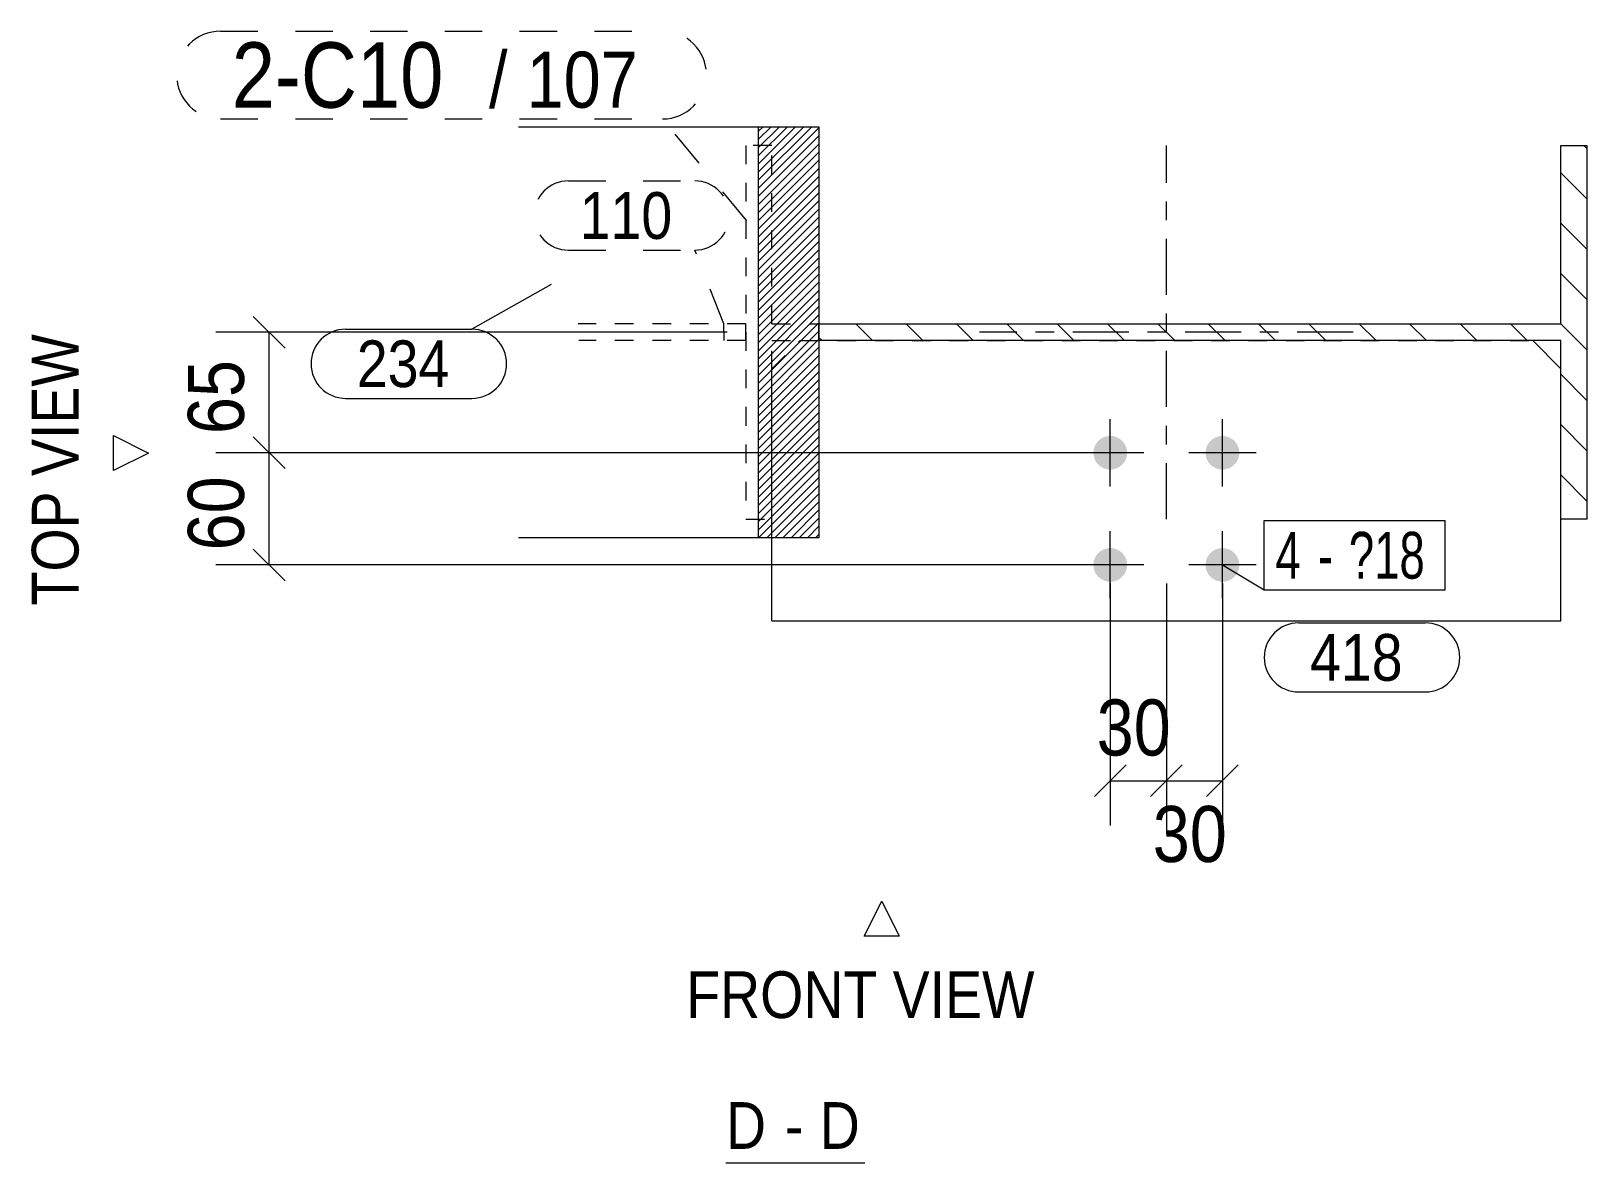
# Model space of a CAD drawing. Header units: millimetres. Extents: x 2 to 579, y 1 to 825.
# Drawn here: x 408.9 to 492.1, y 461.8 to 522.4 of the extents above; entities that cross this region are included whole.
import ezdxf

# ---------------------------------------------------------------- set-up
doc = ezdxf.new("R2010")
doc.units = ezdxf.units.MM
for name, pattern in [('XKITLINE00', [0]), ('XKITLINE01', [4, 1, -1, 1, -1]), ('XKITLINE02', [4, 2, -2]), ('XKITLINE03', [6, 3, -1, 1, -1])]:
    doc.linetypes.add(name, pattern=pattern)
for name, color, linetype, lineweight in [('Bolt', 3, 'Continuous', 0), ('BoltMark', 7, 'Continuous', 0), ('Dimensions', 7, 'Continuous', 0), ('OtherObjectType', 7, 'Continuous', 0), ('Part', 2, 'Continuous', 0), ('PartMark', 7, 'Continuous', 0)]:
    doc.layers.add(name, color=color, linetype=linetype, lineweight=lineweight)
doc.styles.add('ARIAL', font='ARIAL.TTF')
doc.styles.add('ARIAL_NARROW', font='ARIALN.TTF')

# ---------------------------------------------------------------- blocks, each defined once
blk = doc.blocks.new('*A3')
at = {"layer": 'Part', "color": 7, "linetype": 'XKITLINE00', "lineweight": 0}
for p, q in [((492.1, 516.071), (491.949, 516.222)), ((492.1, 513.377), (490.7, 514.777)), ((492.1, 510.683), (490.7, 512.083)), ((492.047, 508.042), (490.7, 509.389)), ((492.1, 507.989), (492.047, 508.042)), ((453.883, 505.795), (452.983, 506.695)), ((456.577, 505.795), (455.677, 506.695)), ((459.271, 505.795), (458.371, 506.695)), ((461.965, 505.795), (461.065, 506.695)), ((464.659, 505.795), (463.759, 506.695)), ((467.353, 505.795), (466.453, 506.695)), ((470.047, 505.795), (469.147, 506.695)), ((472.741, 505.795), (471.841, 506.695)), ((475.436, 505.795), (474.536, 506.695)), ((478.13, 505.795), (477.23, 506.695)), ((480.824, 505.795), (479.924, 506.695)), ((483.518, 505.795), (482.618, 506.695)), ((486.212, 505.795), (485.312, 506.695)), ((488.906, 505.795), (488.006, 506.695)), ((492.1, 505.295), (490.7, 506.695)), ((490.7, 506.695), (490.7, 506.695)), ((451.189, 505.795), (451.013, 505.97)), ((492.1, 502.601), (490.7, 504.001)), ((492.1, 499.906), (490.7, 501.306)), ((492.1, 497.212), (490.7, 498.612))]:
    blk.add_line(p, q, dxfattribs=at)
blk = doc.blocks.new('*A4')
at = {"layer": 'Part', "color": 7, "linetype": 'XKITLINE00', "lineweight": 0}
for p, q in [((448.025, 517.245), (447.783, 517.003)), ((448.46, 517.245), (447.783, 516.568)), ((448.895, 517.245), (447.783, 516.132)), ((449.33, 517.245), (447.783, 515.697)), ((449.765, 517.245), (447.783, 515.262)), ((450.201, 517.245), (447.783, 514.827)), ((450.636, 517.245), (447.783, 514.392)), ((451.013, 517.187), (447.783, 513.957)), ((451.013, 516.752), (447.783, 513.521)), ((451.013, 516.317), (447.783, 513.086)), ((451.013, 515.882), (447.783, 512.651)), ((451.013, 515.446), (447.783, 512.216)), ((451.013, 515.011), (447.783, 511.781)), ((451.013, 514.576), (447.783, 511.346)), ((451.013, 514.141), (447.783, 510.91)), ((451.013, 513.706), (447.783, 510.475)), ((451.013, 513.271), (447.783, 510.04)), ((451.013, 512.835), (447.783, 509.605)), ((451.013, 512.4), (447.783, 509.17)), ((451.013, 511.965), (447.783, 508.735)), ((451.013, 511.53), (447.783, 508.299)), ((451.013, 511.095), (447.783, 507.864)), ((451.013, 510.66), (447.783, 507.429)), ((451.013, 510.225), (447.783, 506.994)), ((451.013, 509.789), (447.783, 506.559)), ((451.013, 509.354), (447.783, 506.124)), ((451.013, 508.919), (447.783, 505.689)), ((451.013, 508.484), (447.783, 505.253)), ((451.013, 508.049), (447.783, 504.818)), ((451.013, 507.614), (447.783, 504.383)), ((451.013, 507.178), (447.783, 503.948)), ((451.013, 506.743), (447.783, 503.513)), ((451.013, 506.308), (447.783, 503.078)), ((451.013, 505.873), (447.783, 502.642)), ((451.013, 505.438), (447.783, 502.207)), ((451.013, 505.003), (447.783, 501.772)), ((451.013, 504.567), (447.783, 501.337)), ((451.013, 504.132), (447.783, 500.902)), ((451.013, 503.697), (447.783, 500.467)), ((451.013, 503.262), (447.783, 500.031)), ((451.013, 502.827), (447.783, 499.596)), ((451.013, 502.392), (447.783, 499.161)), ((451.013, 501.956), (447.783, 498.726)), ((451.013, 501.521), (447.783, 498.291)), ((451.013, 501.086), (447.783, 497.856)), ((451.013, 500.651), (447.783, 497.42)), ((451.013, 500.216), (447.783, 496.985)), ((451.013, 499.781), (447.783, 496.55)), ((451.013, 499.345), (447.783, 496.115)), ((451.013, 498.91), (447.783, 495.68)), ((451.013, 498.475), (447.783, 495.245)), ((451.013, 498.04), (448.218, 495.245)), ((451.013, 497.605), (448.653, 495.245)), ((451.013, 497.17), (449.088, 495.245)), ((451.013, 496.734), (449.524, 495.245)), ((451.013, 496.299), (449.959, 495.245)), ((451.013, 495.864), (450.394, 495.245)), ((451.013, 495.429), (450.829, 495.245))]:
    blk.add_line(p, q, dxfattribs=at)
blk = doc.blocks.new('*A87')
at = {"layer": 'Bolt'}
for points in [[(465.701, 499.839), (465.704, 499.883), (465.71, 499.927), (465.717, 499.97), (465.727, 500.013), (465.739, 500.056), (465.753, 500.098), (465.769, 500.139), (465.786, 500.179), (465.806, 500.219), (465.828, 500.257), (465.852, 500.295), (465.877, 500.331), (465.904, 500.366), (465.933, 500.399), (465.964, 500.431), (465.996, 500.461), (466.029, 500.49), (466.064, 500.517), (466.1, 500.543), (466.137, 500.567), (466.176, 500.588), (466.215, 500.608), (466.256, 500.626), (466.297, 500.642), (466.339, 500.656), (466.381, 500.668), (466.424, 500.677), (466.468, 500.685), (466.512, 500.69), (466.556, 500.694), (466.6, 500.695), (466.644, 500.694), (466.688, 500.69), (466.732, 500.685), (466.776, 500.677), (466.819, 500.668), (466.861, 500.656), (466.903, 500.642), (466.944, 500.626), (466.985, 500.608), (467.024, 500.588), (467.063, 500.567), (467.1, 500.543), (467.136, 500.517), (467.171, 500.49), (467.204, 500.461), (467.236, 500.431), (467.267, 500.399), (467.296, 500.366), (467.323, 500.331), (467.348, 500.295), (467.372, 500.257), (467.394, 500.219), (467.414, 500.179), (467.431, 500.139), (467.447, 500.098), (467.461, 500.056), (467.473, 500.013), (467.483, 499.97), (467.49, 499.927), (467.496, 499.883), (467.499, 499.839), (467.5, 499.795), (467.499, 499.75), (467.496, 499.706), (467.49, 499.663), (467.483, 499.619), (467.473, 499.576), (467.461, 499.533), (467.447, 499.491), (467.431, 499.45), (467.414, 499.41), (467.394, 499.37), (467.372, 499.332), (467.348, 499.295), (467.323, 499.258), (467.296, 499.224), (467.267, 499.19), (467.236, 499.158), (467.204, 499.128), (467.171, 499.099), (467.136, 499.072), (467.1, 499.046), (467.063, 499.023), (467.024, 499.001), (466.985, 498.981), (466.944, 498.963), (466.903, 498.947), (466.861, 498.933), (466.819, 498.922), (466.776, 498.912), (466.732, 498.904), (466.688, 498.899), (466.644, 498.896), (466.6, 498.895), (466.556, 498.896), (466.512, 498.899), (466.468, 498.904), (466.424, 498.912), (466.381, 498.922), (466.339, 498.933), (466.297, 498.947), (466.256, 498.963), (466.215, 498.981), (466.176, 499.001), (466.137, 499.023), (466.1, 499.046), (466.064, 499.072), (466.029, 499.099), (465.996, 499.128), (465.964, 499.158), (465.933, 499.19), (465.904, 499.224), (465.877, 499.258), (465.852, 499.295), (465.828, 499.332), (465.806, 499.37), (465.786, 499.41), (465.769, 499.45), (465.753, 499.491), (465.739, 499.533), (465.727, 499.576), (465.717, 499.619), (465.71, 499.663), (465.704, 499.706), (465.701, 499.75), (465.7, 499.795)], [(471.701, 499.839), (471.704, 499.883), (471.71, 499.927), (471.717, 499.97), (471.727, 500.013), (471.739, 500.056), (471.753, 500.098), (471.769, 500.139), (471.786, 500.179), (471.806, 500.219), (471.828, 500.257), (471.852, 500.295), (471.877, 500.331), (471.904, 500.366), (471.933, 500.399), (471.964, 500.431), (471.996, 500.461), (472.029, 500.49), (472.064, 500.517), (472.1, 500.543), (472.137, 500.567), (472.176, 500.588), (472.215, 500.608), (472.256, 500.626), (472.297, 500.642), (472.339, 500.656), (472.381, 500.668), (472.424, 500.677), (472.468, 500.685), (472.512, 500.69), (472.556, 500.694), (472.6, 500.695), (472.644, 500.694), (472.688, 500.69), (472.732, 500.685), (472.776, 500.677), (472.819, 500.668), (472.861, 500.656), (472.903, 500.642), (472.944, 500.626), (472.985, 500.608), (473.024, 500.588), (473.063, 500.567), (473.1, 500.543), (473.136, 500.517), (473.171, 500.49), (473.204, 500.461), (473.236, 500.431), (473.267, 500.399), (473.296, 500.366), (473.323, 500.331), (473.348, 500.295), (473.372, 500.257), (473.394, 500.219), (473.414, 500.179), (473.431, 500.139), (473.447, 500.098), (473.461, 500.056), (473.473, 500.013), (473.483, 499.97), (473.49, 499.927), (473.496, 499.883), (473.499, 499.839), (473.5, 499.795), (473.499, 499.75), (473.496, 499.706), (473.49, 499.663), (473.483, 499.619), (473.473, 499.576), (473.461, 499.533), (473.447, 499.491), (473.431, 499.45), (473.414, 499.41), (473.394, 499.37), (473.372, 499.332), (473.348, 499.295), (473.323, 499.258), (473.296, 499.224), (473.267, 499.19), (473.236, 499.158), (473.204, 499.128), (473.171, 499.099), (473.136, 499.072), (473.1, 499.046), (473.063, 499.023), (473.024, 499.001), (472.985, 498.981), (472.944, 498.963), (472.903, 498.947), (472.861, 498.933), (472.819, 498.922), (472.776, 498.912), (472.732, 498.904), (472.688, 498.899), (472.644, 498.896), (472.6, 498.895), (472.556, 498.896), (472.512, 498.899), (472.468, 498.904), (472.424, 498.912), (472.381, 498.922), (472.339, 498.933), (472.297, 498.947), (472.256, 498.963), (472.215, 498.981), (472.176, 499.001), (472.137, 499.023), (472.1, 499.046), (472.064, 499.072), (472.029, 499.099), (471.996, 499.128), (471.964, 499.158), (471.933, 499.19), (471.904, 499.224), (471.877, 499.258), (471.852, 499.295), (471.828, 499.332), (471.806, 499.37), (471.786, 499.41), (471.769, 499.45), (471.753, 499.491), (471.739, 499.533), (471.727, 499.576), (471.717, 499.619), (471.71, 499.663), (471.704, 499.706), (471.701, 499.75), (471.7, 499.795)], [(465.701, 493.839), (465.704, 493.883), (465.71, 493.927), (465.717, 493.97), (465.727, 494.013), (465.739, 494.056), (465.753, 494.098), (465.769, 494.139), (465.786, 494.179), (465.806, 494.219), (465.828, 494.257), (465.852, 494.295), (465.877, 494.331), (465.904, 494.366), (465.933, 494.399), (465.964, 494.431), (465.996, 494.461), (466.029, 494.49), (466.064, 494.517), (466.1, 494.543), (466.137, 494.567), (466.176, 494.588), (466.215, 494.608), (466.256, 494.626), (466.297, 494.642), (466.339, 494.656), (466.381, 494.668), (466.424, 494.677), (466.468, 494.685), (466.512, 494.69), (466.556, 494.694), (466.6, 494.695), (466.644, 494.694), (466.688, 494.69), (466.732, 494.685), (466.776, 494.677), (466.819, 494.668), (466.861, 494.656), (466.903, 494.642), (466.944, 494.626), (466.985, 494.608), (467.024, 494.588), (467.063, 494.567), (467.1, 494.543), (467.136, 494.517), (467.171, 494.49), (467.204, 494.461), (467.236, 494.431), (467.267, 494.399), (467.296, 494.366), (467.323, 494.331), (467.348, 494.295), (467.372, 494.257), (467.394, 494.219), (467.414, 494.179), (467.431, 494.139), (467.447, 494.098), (467.461, 494.056), (467.473, 494.013), (467.483, 493.97), (467.49, 493.927), (467.496, 493.883), (467.499, 493.839), (467.5, 493.795), (467.499, 493.75), (467.496, 493.706), (467.49, 493.663), (467.483, 493.619), (467.473, 493.576), (467.461, 493.533), (467.447, 493.491), (467.431, 493.45), (467.414, 493.41), (467.394, 493.37), (467.372, 493.332), (467.348, 493.295), (467.323, 493.258), (467.296, 493.224), (467.267, 493.19), (467.236, 493.158), (467.204, 493.128), (467.171, 493.099), (467.136, 493.072), (467.1, 493.046), (467.063, 493.023), (467.024, 493.001), (466.985, 492.981), (466.944, 492.963), (466.903, 492.947), (466.861, 492.933), (466.819, 492.922), (466.776, 492.912), (466.732, 492.904), (466.688, 492.899), (466.644, 492.896), (466.6, 492.895), (466.556, 492.896), (466.512, 492.899), (466.468, 492.904), (466.424, 492.912), (466.381, 492.922), (466.339, 492.933), (466.297, 492.947), (466.256, 492.963), (466.215, 492.981), (466.176, 493.001), (466.137, 493.023), (466.1, 493.046), (466.064, 493.072), (466.029, 493.099), (465.996, 493.128), (465.964, 493.158), (465.933, 493.19), (465.904, 493.224), (465.877, 493.258), (465.852, 493.295), (465.828, 493.332), (465.806, 493.37), (465.786, 493.41), (465.769, 493.45), (465.753, 493.491), (465.739, 493.533), (465.727, 493.576), (465.717, 493.619), (465.71, 493.663), (465.704, 493.706), (465.701, 493.75), (465.7, 493.795)], [(471.701, 493.839), (471.704, 493.883), (471.71, 493.927), (471.717, 493.97), (471.727, 494.013), (471.739, 494.056), (471.753, 494.098), (471.769, 494.139), (471.786, 494.179), (471.806, 494.219), (471.828, 494.257), (471.852, 494.295), (471.877, 494.331), (471.904, 494.366), (471.933, 494.399), (471.964, 494.431), (471.996, 494.461), (472.029, 494.49), (472.064, 494.517), (472.1, 494.543), (472.137, 494.567), (472.176, 494.588), (472.215, 494.608), (472.256, 494.626), (472.297, 494.642), (472.339, 494.656), (472.381, 494.668), (472.424, 494.677), (472.468, 494.685), (472.512, 494.69), (472.556, 494.694), (472.6, 494.695), (472.644, 494.694), (472.688, 494.69), (472.732, 494.685), (472.776, 494.677), (472.819, 494.668), (472.861, 494.656), (472.903, 494.642), (472.944, 494.626), (472.985, 494.608), (473.024, 494.588), (473.063, 494.567), (473.1, 494.543), (473.136, 494.517), (473.171, 494.49), (473.204, 494.461), (473.236, 494.431), (473.267, 494.399), (473.296, 494.366), (473.323, 494.331), (473.348, 494.295), (473.372, 494.257), (473.394, 494.219), (473.414, 494.179), (473.431, 494.139), (473.447, 494.098), (473.461, 494.056), (473.473, 494.013), (473.483, 493.97), (473.49, 493.927), (473.496, 493.883), (473.499, 493.839), (473.5, 493.795), (473.499, 493.75), (473.496, 493.706), (473.49, 493.663), (473.483, 493.619), (473.473, 493.576), (473.461, 493.533), (473.447, 493.491), (473.431, 493.45), (473.414, 493.41), (473.394, 493.37), (473.372, 493.332), (473.348, 493.295), (473.323, 493.258), (473.296, 493.224), (473.267, 493.19), (473.236, 493.158), (473.204, 493.128), (473.171, 493.099), (473.136, 493.072), (473.1, 493.046), (473.063, 493.023), (473.024, 493.001), (472.985, 492.981), (472.944, 492.963), (472.903, 492.947), (472.861, 492.933), (472.819, 492.922), (472.776, 492.912), (472.732, 492.904), (472.688, 492.899), (472.644, 492.896), (472.6, 492.895), (472.556, 492.896), (472.512, 492.899), (472.468, 492.904), (472.424, 492.912), (472.381, 492.922), (472.339, 492.933), (472.297, 492.947), (472.256, 492.963), (472.215, 492.981), (472.176, 493.001), (472.137, 493.023), (472.1, 493.046), (472.064, 493.072), (472.029, 493.099), (471.996, 493.128), (471.964, 493.158), (471.933, 493.19), (471.904, 493.224), (471.877, 493.258), (471.852, 493.295), (471.828, 493.332), (471.806, 493.37), (471.786, 493.41), (471.769, 493.45), (471.753, 493.491), (471.739, 493.533), (471.727, 493.576), (471.717, 493.619), (471.71, 493.663), (471.704, 493.706), (471.701, 493.75), (471.7, 493.795)]]:
    blk.add_hatch(color=3, dxfattribs=at).paths.add_polyline_path(points, flags=17)
at = {"layer": 'Bolt', "color": 3, "linetype": 'XKITLINE00', "lineweight": 0}
for p, q in [((466.6, 497.995), (466.6, 501.595)), ((472.6, 497.995), (472.6, 501.595)), ((468.4, 499.795), (464.8, 499.795)), ((474.4, 499.795), (470.8, 499.795)), ((466.6, 491.995), (466.6, 495.595)), ((472.6, 491.995), (472.6, 495.595)), ((468.4, 493.795), (464.8, 493.795)), ((474.4, 493.795), (470.8, 493.795))]:
    blk.add_line(p, q, dxfattribs=at)
blk = doc.blocks.new('*A88')
at = {"layer": 'Part', "color": 7, "linetype": 'XKITLINE01', "lineweight": 0}
for p, q in [((448.5, 516.245), (447.1, 516.245)), ((447.1, 516.245), (447.1, 496.245)), ((448.5, 506.695), (448.5, 516.245)), ((448.5, 506.695), (451.013, 506.695)), ((448.5, 496.245), (448.5, 505.795)), ((448.5, 505.795), (451.013, 505.795)), ((447.1, 496.245), (448.5, 496.245))]:
    blk.add_line(p, q, dxfattribs=at)
at = {"layer": 'Part', "color": 7, "linetype": 'XKITLINE03', "lineweight": 0}
for p, q in [((469.6, 496.245), (469.6, 516.245)), ((479.6, 506.245), (459.6, 506.245))]:
    blk.add_line(p, q, dxfattribs=at)
at = {"layer": 'Part', "color": 2, "linetype": 'XKITLINE00', "lineweight": 0}
for p, q in [((490.7, 516.245), (492.1, 516.245)), ((490.7, 506.695), (490.7, 516.245)), ((492.1, 516.245), (492.1, 496.245)), ((451.013, 506.695), (490.7, 506.695)), ((451.013, 505.795), (451.013, 506.695)), ((490.7, 505.795), (451.013, 505.795)), ((490.7, 496.245), (490.7, 505.795)), ((492.1, 496.245), (490.7, 496.245))]:
    blk.add_line(p, q, dxfattribs=at)
blk = doc.blocks.new('*A89')
at = {"layer": 'Part', "color": 2, "linetype": 'XKITLINE00', "lineweight": 0}
for p, q in [((434.931, 517.245), (451.013, 517.245)), ((447.783, 495.245), (447.783, 517.245)), ((451.013, 517.245), (451.013, 495.245)), ((451.013, 495.245), (434.931, 495.245))]:
    blk.add_line(p, q, dxfattribs=at)
blk = doc.blocks.new('*A90')
at = {"layer": 'Part', "color": 7, "linetype": 'XKITLINE01', "lineweight": 0}
for p, q in [((447.1, 506.695), (438.134, 506.695)), ((445.938, 505.795), (445.925, 506.695)), ((447.1, 505.795), (447.1, 506.695)), ((447.1, 505.795), (438.161, 505.795))]:
    blk.add_line(p, q, dxfattribs=at)
blk = doc.blocks.new('*A91')
at = {"layer": 'Part', "color": 7, "linetype": 'XKITLINE01', "lineweight": 0}
for p, q in [((448.5, 504.295), (450, 505.795)), ((450, 505.795), (489.2, 505.795)), ((448.5, 495.245), (448.5, 504.295)), ((490.7, 496.245), (490.7, 504.295))]:
    blk.add_line(p, q, dxfattribs=at)
at = {"layer": 'Part', "color": 2, "linetype": 'XKITLINE00', "lineweight": 0}
for p, q in [((490.7, 504.295), (489.2, 505.795)), ((490.7, 490.795), (490.7, 496.245)), ((448.5, 490.795), (448.5, 495.245)), ((448.5, 490.795), (490.7, 490.795))]:
    blk.add_line(p, q, dxfattribs=at)
blk = doc.blocks.new('*A230')
at = {"layer": 'Dimensions', "color": 7, "linetype": 'XKITLINE00', "lineweight": 0}
for p, q in [((466.6, 492.795), (466.6, 479.845)), ((469.6, 492.795), (469.6, 479.845)), ((467.449, 483.093), (465.751, 481.396)), ((470.449, 483.093), (468.751, 481.396)), ((466.6, 482.245), (469.6, 482.245))]:
    blk.add_line(p, q, dxfattribs=at)
at = {"layer": 'Dimensions', "color": 3}
for p in [(466.6, 482.245), (469.6, 482.245)]:
    blk.add_point(p, dxfattribs=at)
at = {"layer": 'Dimensions', "color": 3, "style": 'ARIAL', "width": 0.85}
blk.add_text('30', height=3, dxfattribs=at).set_placement((465.875, 483.595))
blk = doc.blocks.new('*A231')
at = {"layer": 'Dimensions', "color": 7, "linetype": 'XKITLINE00', "lineweight": 0}
for p, q in [((469.6, 492.795), (469.6, 479.395)), ((472.6, 492.795), (472.6, 479.395)), ((470.449, 483.093), (468.751, 481.396)), ((473.449, 483.093), (471.751, 481.396)), ((469.6, 482.245), (472.6, 482.245))]:
    blk.add_line(p, q, dxfattribs=at)
at = {"layer": 'Dimensions', "color": 3}
for p in [(469.6, 482.245), (472.6, 482.245)]:
    blk.add_point(p, dxfattribs=at)
at = {"layer": 'Dimensions', "color": 3, "style": 'ARIAL', "width": 0.85}
blk.add_text('30', height=3, dxfattribs=at).set_placement((468.875, 477.895))
blk = doc.blocks.new('*A232')
at = {"layer": 'Dimensions', "color": 7, "linetype": 'XKITLINE00', "lineweight": 0}
for p, q in [((420.751, 500.643), (422.449, 498.946)), ((465.6, 499.795), (418.75, 499.795)), ((421.6, 493.795), (421.6, 499.795)), ((420.751, 494.643), (422.449, 492.946)), ((465.6, 493.795), (418.75, 493.795))]:
    blk.add_line(p, q, dxfattribs=at)
at = {"layer": 'Dimensions', "color": 3}
for p in [(421.6, 499.795), (421.6, 493.795)]:
    blk.add_point(p, dxfattribs=at)
at = {"layer": 'Dimensions', "color": 3, "style": 'ARIAL', "width": 0.85}
blk.add_text('60', height=3, rotation=90.00021, dxfattribs=at).set_placement((420.25, 494.57))
blk = doc.blocks.new('*A233')
at = {"layer": 'Dimensions', "color": 7, "linetype": 'XKITLINE00', "lineweight": 0}
for p, q in [((420.751, 507.093), (422.449, 505.396)), ((446.1, 506.245), (418.75, 506.245)), ((421.6, 499.795), (421.6, 506.245)), ((420.751, 500.643), (422.449, 498.946)), ((465.6, 499.795), (418.75, 499.795))]:
    blk.add_line(p, q, dxfattribs=at)
at = {"layer": 'Dimensions', "color": 3}
for p in [(421.6, 506.245), (421.6, 499.795)]:
    blk.add_point(p, dxfattribs=at)
at = {"layer": 'Dimensions', "color": 3, "style": 'ARIAL', "width": 0.85}
blk.add_text('65', height=3, rotation=90.00021, dxfattribs=at).set_placement((420.25, 500.795))
blk = doc.blocks.new('*A234')
at = {"layer": 'BoltMark', "color": 7, "linetype": 'XKITLINE00', "lineweight": 0}
for p, q in [((474.836, 496.162), (484.524, 496.162)), ((474.836, 492.462), (474.836, 496.162)), ((484.524, 492.462), (484.524, 496.162)), ((472.6, 493.795), (474.836, 492.462)), ((474.836, 492.462), (484.524, 492.462))]:
    blk.add_line(p, q, dxfattribs=at)
at = {"layer": 'BoltMark', "color": 3, "style": 'ARIAL_NARROW', "width": 0.85}
for s, p in [('4', (475.436, 493.062)), ('?18', (479.365, 493.062)), ('-', (477.706, 493.062))]:
    blk.add_text(s, height=2.5, dxfattribs=at).set_placement(p)
blk = doc.blocks.new('*A235')
at = {"layer": 'PartMark', "color": 7, "linetype": 'XKITLINE00', "lineweight": 0}
for p, q in [((476.687, 490.695), (483.45, 490.695)), ((476.687, 486.995), (483.45, 486.995))]:
    blk.add_line(p, q, dxfattribs=at)
for centre, start, end in [((476.687, 488.845), 90, 270), ((483.45, 488.845), 270, 90)]:
    blk.add_arc(centre, 1.85, start, end, dxfattribs=at)
at = {"layer": 'PartMark', "color": 3, "style": 'ARIAL', "width": 0.85}
blk.add_text('418', height=2.5, dxfattribs=at).set_placement((477.287, 487.595))
blk = doc.blocks.new('*A236')
at = {"layer": 'PartMark', "color": 7, "linetype": 'XKITLINE02', "lineweight": 0}
for p, q in [((437.61, 514.341), (444.372, 514.341)), ((437.61, 510.641), (444.372, 510.641)), ((445.925, 506.695), (444.372, 510.641))]:
    blk.add_line(p, q, dxfattribs=at)
for centre, start, end in [((437.61, 512.491), 90, 270), ((444.372, 512.491), 270, 90)]:
    blk.add_arc(centre, 1.85, start, end, dxfattribs=at)
at = {"layer": 'PartMark', "color": 3, "style": 'ARIAL', "width": 0.85}
blk.add_text('110', height=2.5, dxfattribs=at).set_placement((438.21, 511.241))
blk = doc.blocks.new('*A237')
at = {"layer": 'PartMark', "color": 7, "linetype": 'XKITLINE00', "lineweight": 0}
for p, q in [((436.693, 508.8), (432.451, 506.408)), ((425.688, 506.408), (432.451, 506.408)), ((425.688, 502.708), (432.451, 502.708))]:
    blk.add_line(p, q, dxfattribs=at)
for centre, start, end in [((425.688, 504.558), 90, 270), ((432.451, 504.558), 270, 90)]:
    blk.add_arc(centre, 1.85, start, end, dxfattribs=at)
at = {"layer": 'PartMark', "color": 3, "style": 'ARIAL', "width": 0.85}
blk.add_text('234', height=2.5, dxfattribs=at).set_placement((426.288, 503.308))
blk = doc.blocks.new('*A238')
at = {"layer": 'PartMark', "color": 7, "linetype": 'XKITLINE02', "lineweight": 0}
for p, q in [((419, 522.359), (442.649, 522.359)), ((419, 517.659), (442.649, 517.659)), ((447.149, 512.215), (442.649, 517.659))]:
    blk.add_line(p, q, dxfattribs=at)
for centre, start, end in [((419, 520.009), 90, 270), ((442.649, 520.009), 270, 90)]:
    blk.add_arc(centre, 2.35, start, end, dxfattribs=at)
at = {"layer": 'PartMark', "color": 1, "style": 'ARIAL', "width": 0.85}
blk.add_text('2-C10', height=3.5, dxfattribs=at).set_placement((419.6, 518.259))
at = {"layer": 'PartMark', "color": 3, "style": 'ARIAL', "width": 0.85}
for s, p in [('/', (433.362, 518.259)), ('107', (435.374, 518.259))]:
    blk.add_text(s, height=3, dxfattribs=at).set_placement(p)
blk = doc.blocks.new('*A239')
at = {"layer": 'OtherObjectType', "color": 7, "linetype": 'XKITLINE00', "lineweight": 0}
for p, q in [((413.275, 498.839), (413.275, 500.714)), ((413.275, 500.714), (415.15, 499.777)), ((415.15, 499.777), (413.275, 498.839)), ((415.15, 499.777), (415.15, 499.777)), ((453.437, 473.92), (454.375, 475.795)), ((454.375, 475.795), (455.312, 473.92)), ((454.375, 475.795), (454.375, 475.795)), ((455.312, 473.92), (453.437, 473.92)), ((446.038, 461.795), (453.462, 461.795))]:
    blk.add_line(p, q, dxfattribs=at)
at = {"layer": 'OtherObjectType', "color": 7, "style": 'ARIAL', "width": 0.85}
blk.add_text('TOP VIEW', height=2.5, rotation=90, dxfattribs=at).set_placement((411.4, 491.626))
for s, p in [('FRONT VIEW', (443.911, 469.545)), ('D', (446.038, 462.545)), ('D', (451.055, 462.545)), ('-', (449.195, 462.545))]:
    blk.add_text(s, height=2.5, dxfattribs=at).set_placement(p)

msp = doc.modelspace()

# ---------------------------------------------------------------- block references
at = {"lineweight": 0}
for name in ['*A238', '*A89', '*A4', '*A88', '*A3', '*A236', '*A237', '*A233', '*A90', '*A91', '*A87', '*A232', '*A234', '*A230', '*A231', '*A235']:
    msp.add_blockref(name, (0, 0), dxfattribs=at)
at = {"layer": 'OtherObjectType', "lineweight": 0}
msp.add_blockref('*A239', (0, 0), dxfattribs=at)

doc.saveas('drawing.dxf')
